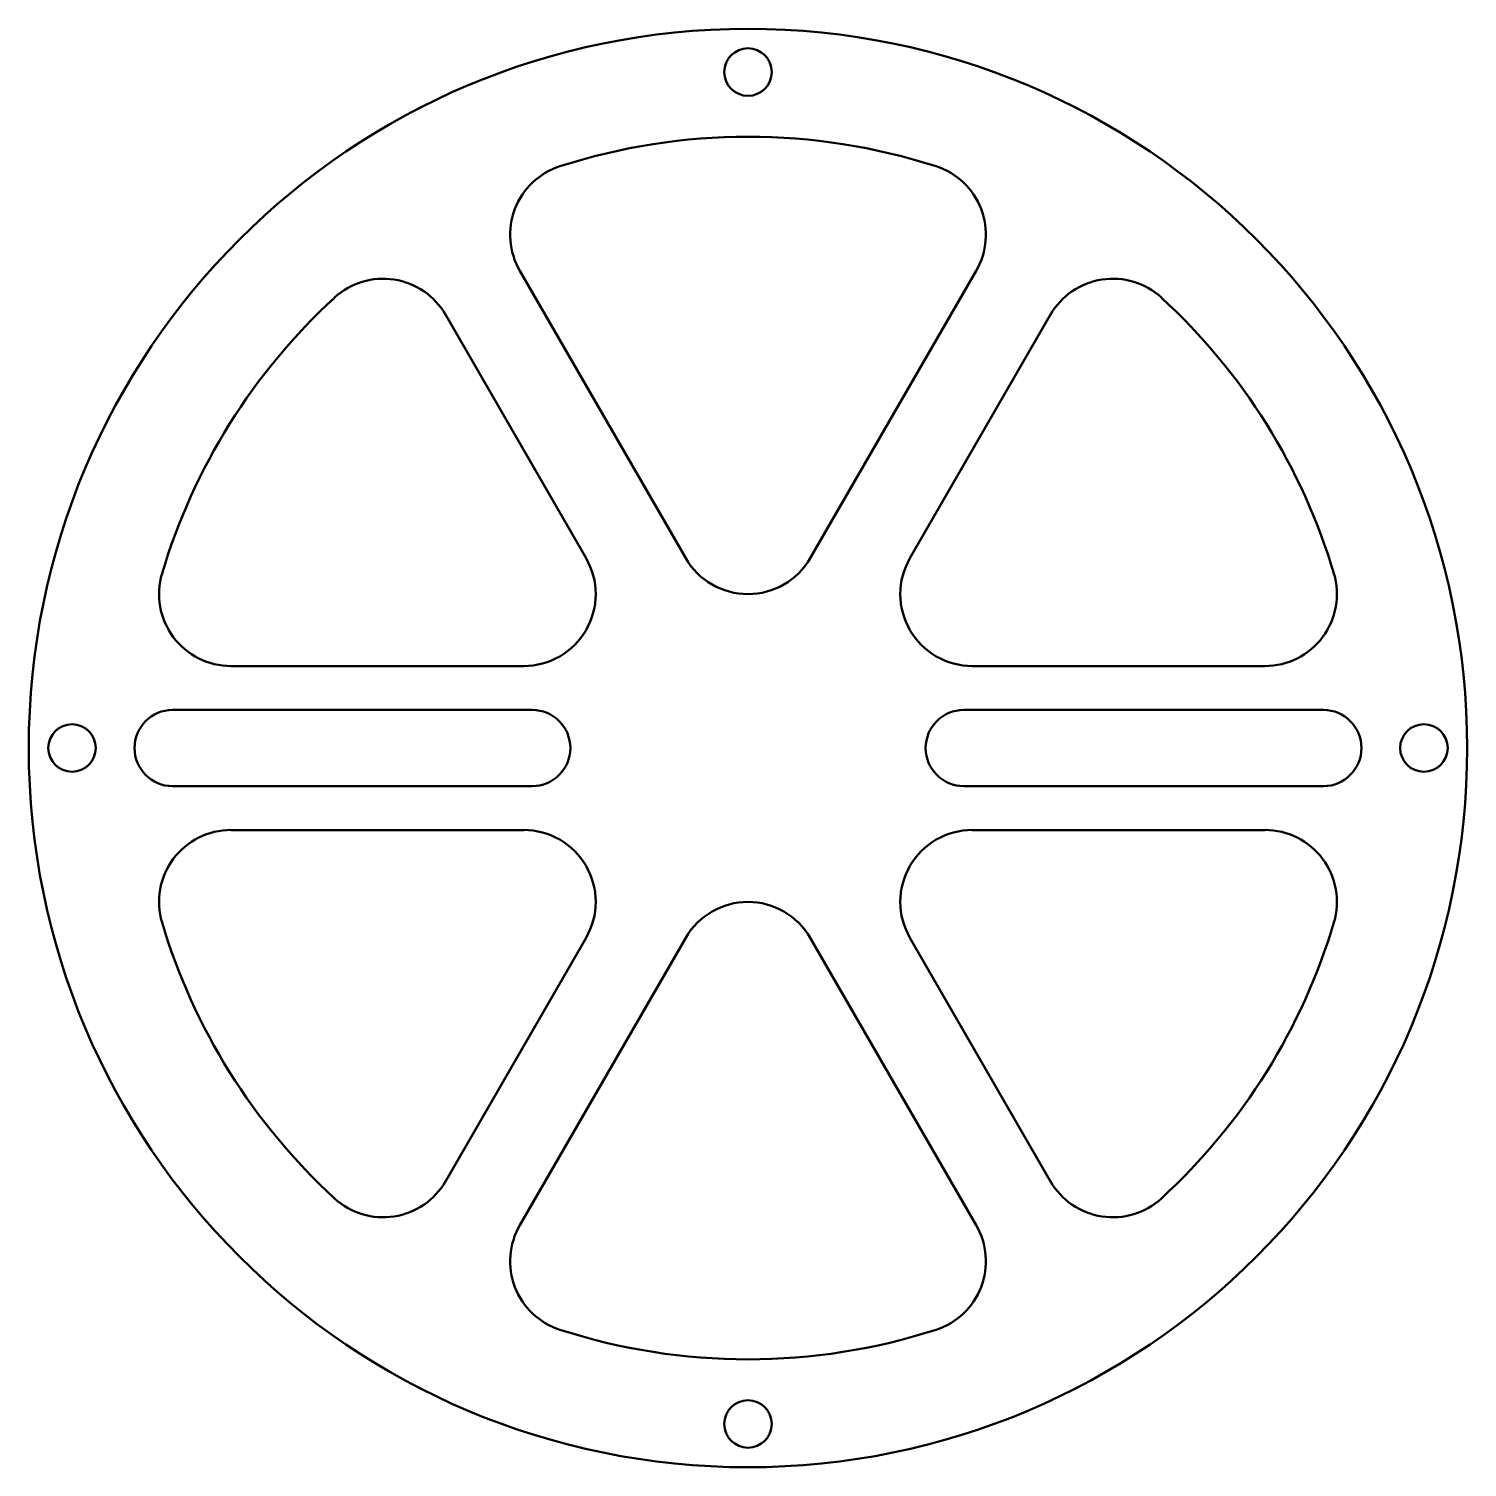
# Model space of a CAD drawing. Header units: inches. Extents: x 1 to 4.93, y 17.02 to 20.95.
import ezdxf

# ---------------------------------------------------------------- set-up
doc = ezdxf.new("R2010")
doc.units = ezdxf.units.IN
doc.header["$MEASUREMENT"] = 0
doc.layers.add('Visible (ANSI)', color=7, linetype='Continuous', lineweight=50)

msp = doc.modelspace()

# ---------------------------------------------------------------- linework, layer by layer
at = {"layer": 'Visible (ANSI)'}
for p, q in [((2.7933, 19.5061), (2.3391, 20.2928)), ((3.1342, 19.5061), (3.5884, 20.2928)), ((2.1358, 20.1725), (2.5205, 19.5061)), ((3.7917, 20.1725), (3.407, 19.5061)), ((1.5487, 19.2108), (2.35, 19.2108)), ((3.5775, 19.2108), (4.3787, 19.2108)), ((1.3889, 19.0908), (2.3732, 19.0908)), ((3.5543, 19.0908), (4.5385, 19.0908)), ((1.3889, 18.8821), (2.3732, 18.8821)), ((3.5543, 18.8821), (4.5385, 18.8821)), ((2.35, 18.762), (1.5487, 18.762)), ((4.3787, 18.762), (3.5775, 18.762)), ((2.1358, 17.8004), (2.5205, 18.4668)), ((2.7933, 18.4668), (2.3391, 17.6801)), ((3.1342, 18.4668), (3.5884, 17.6801)), ((3.407, 18.4668), (3.7917, 17.8004))]:
    msp.add_line(p, q, dxfattribs=at)
for centre, radius in [((2.9637, 18.9864), 1.9685), ((2.9637, 20.8364), 0.065), ((1.1137, 18.9864), 0.065), ((4.8137, 18.9864), 0.065), ((2.9637, 17.1364), 0.065)]:
    msp.add_circle(centre, radius, dxfattribs=at)
for centre, radius, start, end in [((2.9637, 18.9864), 1.6732, 72.0833, 107.9167), ((2.5096, 20.3912), 0.1969, 107.9167, 210), ((3.4179, 20.3912), 0.1969, 330, 72.0833), ((1.9653, 20.074), 0.1969, 30, 132.5525), ((3.9622, 20.074), 0.1969, 47.4475, 150), ((2.9637, 18.9864), 1.6732, 132.5525, 163.4212), ((2.9637, 18.9864), 1.6732, 16.5788, 47.4475), ((2.35, 19.4077), 0.1969, 270, 30), ((2.9637, 19.6045), 0.1969, 210, 330), ((3.5775, 19.4077), 0.1969, 150, 270), ((1.5487, 19.4077), 0.1969, 163.4212, 270), ((4.3787, 19.4077), 0.1969, 270, 16.5788), ((1.3889, 18.9864), 0.1043, 90, 270), ((2.3732, 18.9864), 0.1043, 270, 90), ((3.5543, 18.9864), 0.1043, 90, 270), ((4.5385, 18.9864), 0.1043, 270, 90), ((1.5487, 18.5652), 0.1969, 90, 196.5788), ((2.35, 18.5652), 0.1969, 330, 90), ((3.5775, 18.5652), 0.1969, 90, 210), ((4.3787, 18.5652), 0.1969, 343.4212, 90), ((2.9637, 18.3683), 0.1969, 30, 150), ((2.9637, 18.9864), 1.6732, 196.5788, 227.4475), ((2.9637, 18.9864), 1.6732, 312.5525, 343.4212), ((1.9653, 17.8989), 0.1969, 227.4475, 330), ((3.9622, 17.8989), 0.1969, 210, 312.5525), ((2.5096, 17.5817), 0.1969, 150, 252.0833), ((3.4179, 17.5817), 0.1969, 287.9167, 30), ((2.9637, 18.9864), 1.6732, 252.0833, 287.9167)]:
    msp.add_arc(centre, radius, start, end, dxfattribs=at)

doc.saveas('drawing.dxf')
